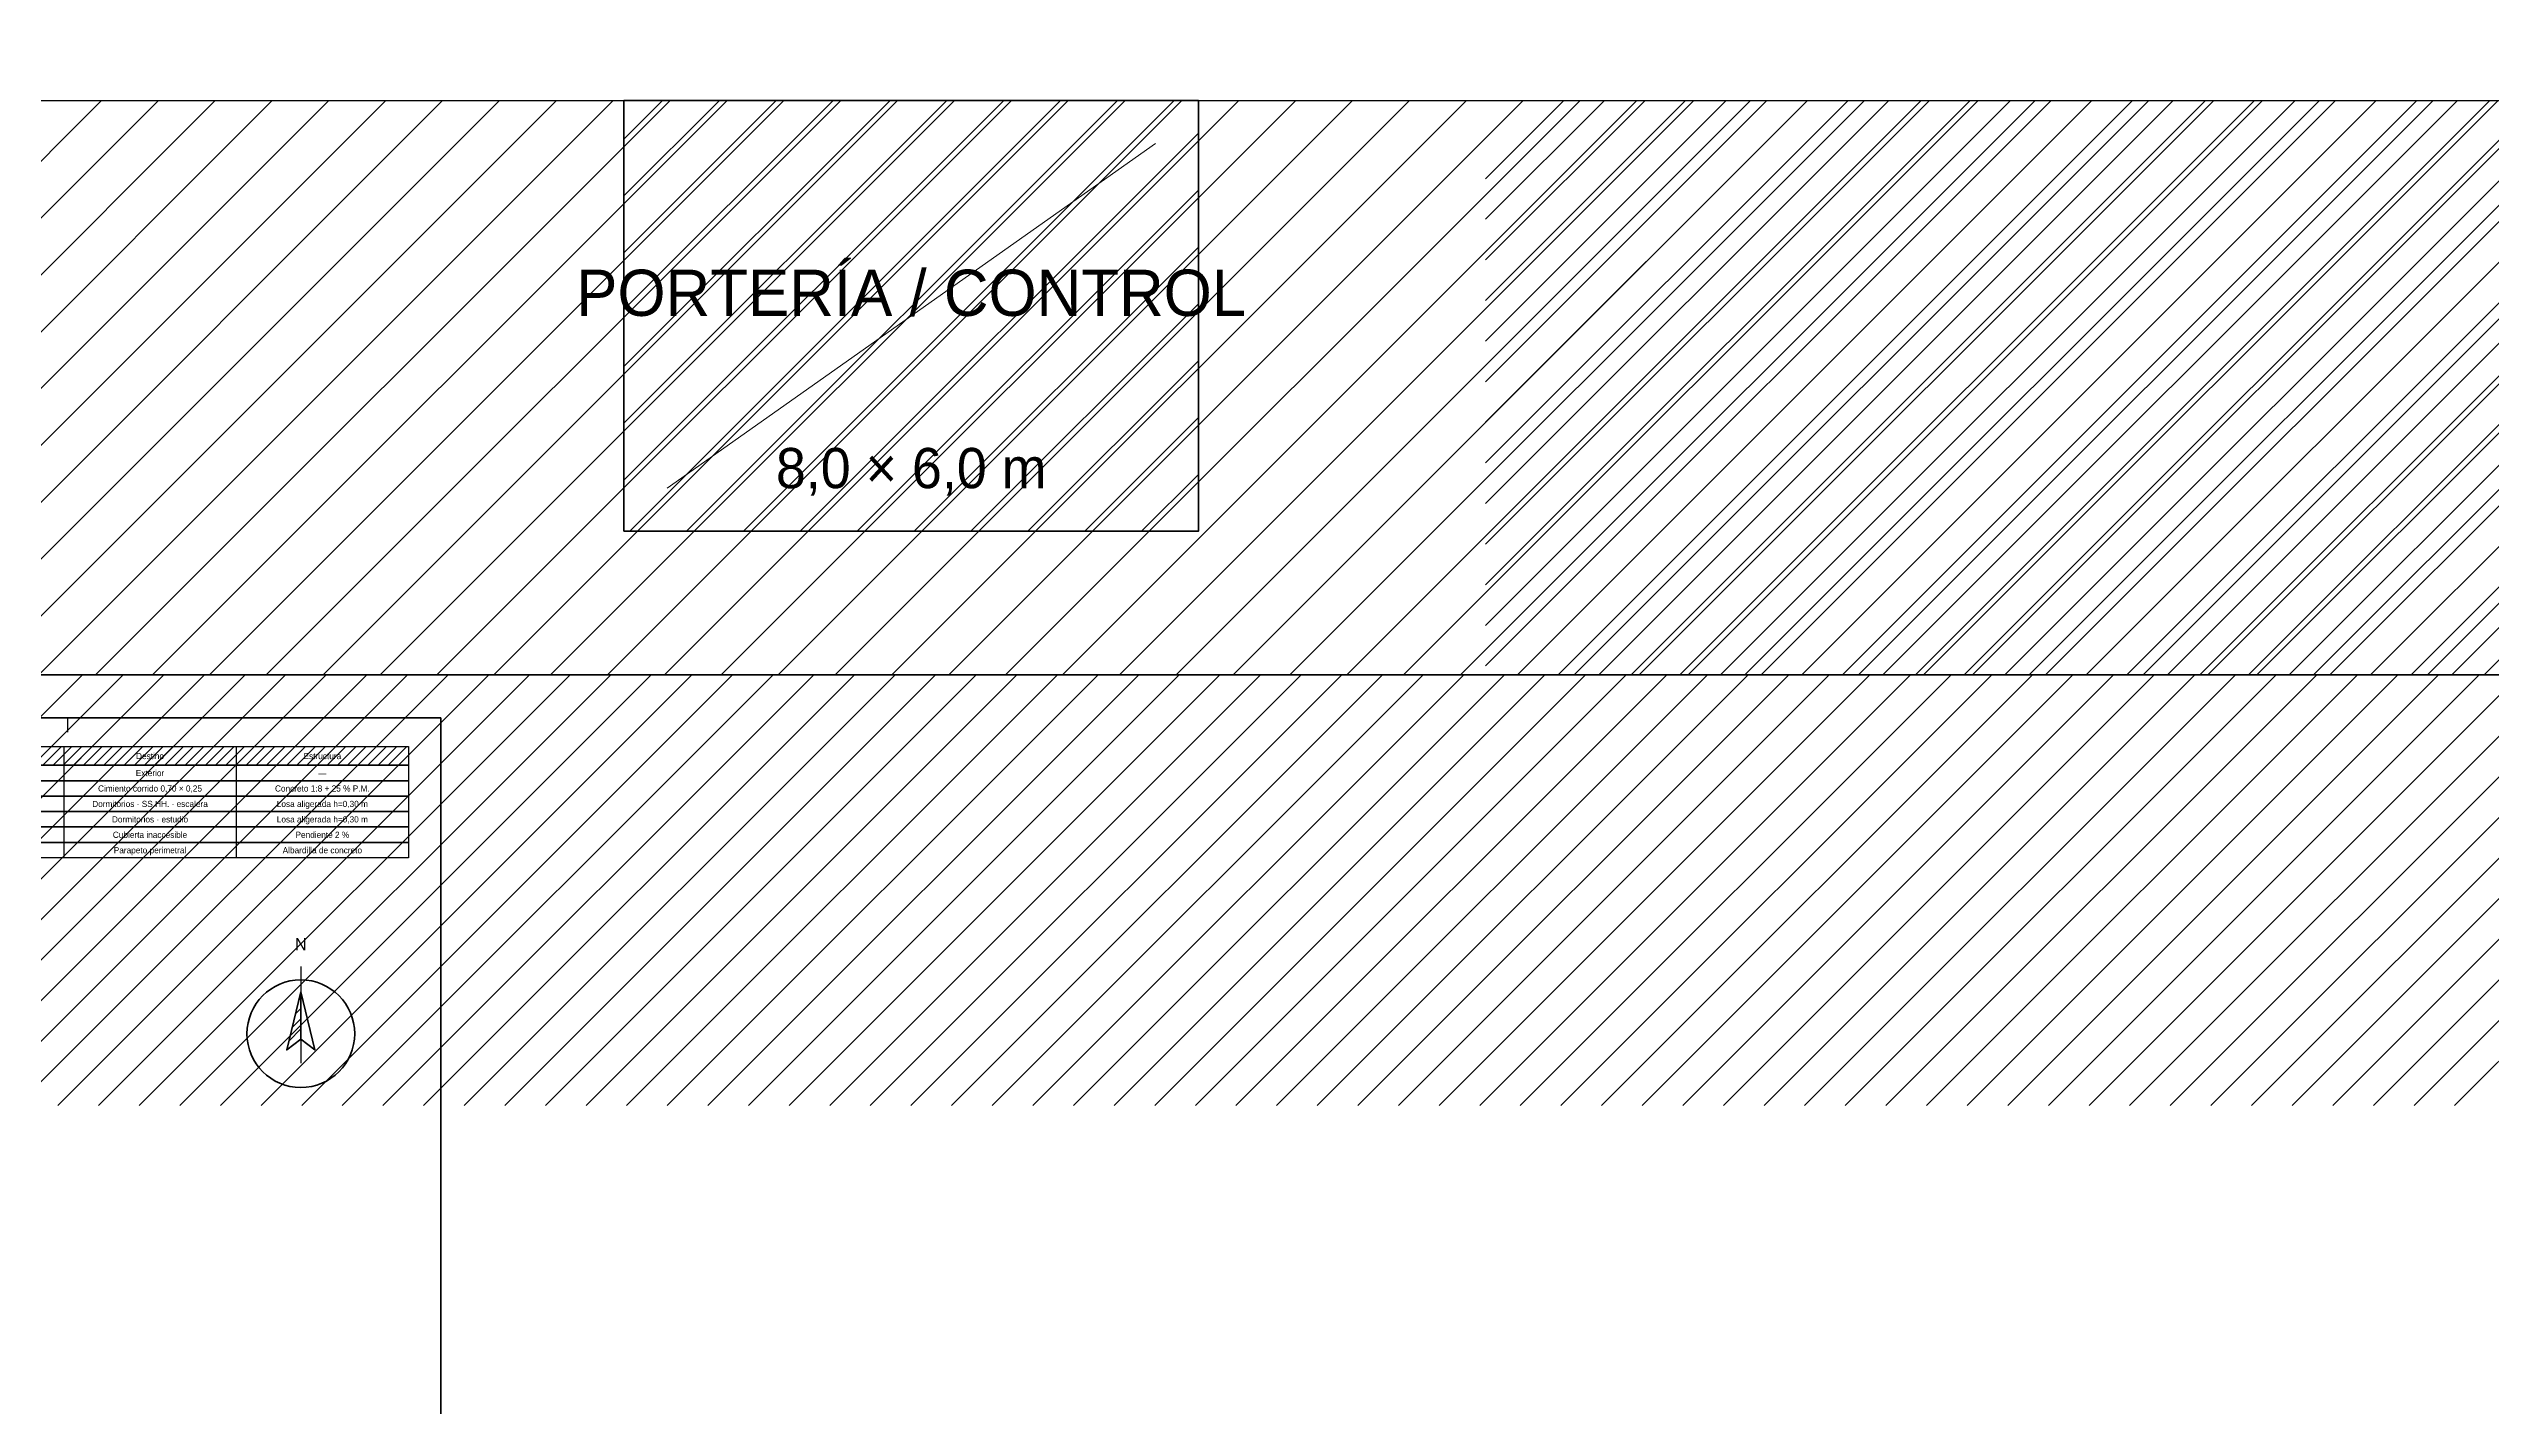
# Model space of a CAD drawing. Header units: metres. Extents: x -4 to 104, y -29 to 100.
# Drawn here: x 35.99 to 70, y -10.19 to 8.72 of the extents above; entities that cross this region are included whole.
import ezdxf
from ezdxf.enums import TextEntityAlignment as Align

# ---------------------------------------------------------------- set-up
doc = ezdxf.new("R2010")
doc.units = ezdxf.units.M
for name, color, linetype, lineweight in [('edificio', 7, 'CONTINUOUS', 25), ('hatch', 7, 'CONTINUOUS', 9), ('hatch-2', 7, 'CONTINUOUS', 9), ('marco', 7, 'CONTINUOUS', 70), ('marco-fino', 7, 'CONTINUOUS', 25), ('marco-medio', 7, 'CONTINUOUS', 40), ('proyeccion', 7, 'CONTINUOUS', 15), ('sombra', 7, 'CONTINUOUS', 5), ('texto', 7, 'CONTINUOUS', 5), ('texto-suave', 7, 'CONTINUOUS', 5), ('via', 7, 'CONTINUOUS', 20)]:
    doc.layers.add(name, color=color, linetype=linetype, lineweight=lineweight)

msp = doc.modelspace()

# ---------------------------------------------------------------- linework, layer by layer
at = {"layer": 'edificio'}
msp.add_lwpolyline([(44, 2), (52, 2), (52, 8), (44, 8)], close=True, dxfattribs=at)
at = {"layer": 'hatch'}
for p, q in [((28.724, 0), (36.724, 8)), ((29.516, 0), (37.516, 8)), ((30.308, 0), (38.308, 8)), ((31.1, 0), (39.1, 8)), ((31.891, 0), (39.891, 8)), ((32.683, 0), (40.683, 8)), ((33.475, 0), (41.475, 8)), ((34.267, 0), (42.267, 8)), ((35.059, 0), (43.059, 8)), ((35.851, 0), (43.851, 8)), ((36.643, 0), (44.643, 8)), ((37.435, 0), (45.435, 8)), ((38.227, 0), (46.227, 8)), ((39.019, 0), (47.019, 8)), ((39.811, 0), (47.811, 8)), ((40.603, 0), (48.603, 8)), ((41.395, 0), (49.395, 8)), ((42.187, 0), (50.187, 8)), ((42.979, 0), (50.979, 8)), ((43.771, 0), (51.771, 8)), ((44, 2.712), (49.288, 8)), ((44, 3.504), (48.496, 8)), ((44, 4.295), (47.705, 8)), ((44, 5.087), (46.913, 8)), ((44, 5.879), (46.121, 8)), ((44, 6.671), (45.329, 8)), ((44, 7.463), (44.537, 8)), ((44.08, 2), (50.08, 8)), ((44.563, 0), (52.563, 8)), ((44.872, 2), (50.872, 8)), ((45.355, 0), (53.355, 8)), ((45.664, 2), (51.664, 8)), ((46.147, 0), (54.147, 8)), ((46.939, 0), (54.939, 8)), ((47.731, 0), (55.731, 8)), ((48.523, 0), (56.523, 8)), ((49.315, 0), (57.315, 8)), ((50.107, 0), (58.107, 8)), ((50.899, 0), (58.899, 8)), ((51.69, 0), (59.69, 8)), ((52.482, 0), (60.482, 8)), ((53.274, 0), (61.274, 8)), ((54.066, 0), (62.066, 8)), ((54.858, 0), (62.858, 8)), ((55.65, 0), (63.65, 8)), ((56, 0.123), (63.877, 8)), ((56, 0.689), (63.311, 8)), ((56, 1.255), (62.745, 8)), ((56, 1.821), (62.179, 8)), ((56, 2.386), (61.614, 8)), ((56, 2.952), (61.048, 8)), ((56, 3.518), (60.482, 8)), ((56, 4.083), (59.917, 8)), ((56, 4.649), (59.351, 8)), ((56, 5.215), (58.785, 8)), ((56, 5.78), (58.22, 8)), ((56, 6.346), (57.654, 8)), ((56, 6.912), (57.088, 8)), ((56, 7.477), (56.523, 8)), ((56.442, 0), (64.442, 8)), ((56.442, 0), (64.442, 8)), ((57.008, 0), (65.008, 8)), ((57.234, 0), (65.234, 8)), ((57.574, 0), (65.574, 8)), ((58.026, 0), (66.026, 8)), ((58.139, 0), (66.139, 8)), ((58.705, 0), (66.705, 8)), ((58.818, 0), (66.818, 8)), ((59.271, 0), (67.271, 8)), ((59.61, 0), (67.61, 8)), ((59.836, 0), (67.836, 8)), ((60.402, 0), (68.402, 8)), ((60.402, 0), (68.402, 8)), ((60.968, 0), (68.968, 8)), ((61.194, 0), (69.194, 8)), ((61.533, 0), (69.533, 8)), ((61.986, 0), (69.986, 8)), ((62.099, 0), (70.099, 8)), ((62.665, 0), (70.665, 8)), ((62.778, 0), (70.778, 8)), ((63.23, 0), (71.23, 8)), ((63.57, 0), (71.57, 8)), ((63.796, 0), (71.796, 8)), ((64.362, 0), (72.362, 8)), ((64.362, 0), (72.362, 8)), ((64.928, 0), (72.928, 8)), ((65.154, 0), (73.154, 8)), ((65.493, 0), (73.493, 8)), ((65.946, 0), (73.946, 8)), ((66.059, 0), (74.059, 8)), ((66.625, 0), (74.625, 8)), ((66.738, 0), (74.738, 8)), ((67.19, 0), (75.19, 8)), ((67.53, 0), (75.53, 8)), ((67.756, 0), (75.756, 8)), ((68.322, 0), (76.322, 8)), ((68.322, 0), (76.322, 8)), ((68.887, 0), (76.887, 8)), ((69.114, 0), (77.114, 8)), ((69.453, 0), (77.453, 8)), ((69.906, 0), (77.906, 8)), ((46.456, 2), (52, 7.544)), ((47.248, 2), (52, 6.752)), ((48.04, 2), (52, 5.96)), ((48.832, 2), (52, 5.168)), ((49.624, 2), (52, 4.376)), ((50.416, 2), (52, 3.584)), ((51.208, 2), (52, 2.792)), ((35.767, -1.26), (36.027, -1)), ((35.909, -1.26), (36.169, -1)), ((36.05, -1.26), (36.31, -1)), ((36.192, -1.26), (36.452, -1)), ((36.333, -1.26), (36.593, -1)), ((36.475, -1.26), (36.735, -1)), ((36.616, -1.26), (36.876, -1)), ((36.757, -1.26), (37.017, -1)), ((36.899, -1.26), (37.159, -1)), ((37.04, -1.26), (37.3, -1)), ((37.182, -1.26), (37.442, -1)), ((37.323, -1.26), (37.583, -1)), ((37.464, -1.26), (37.724, -1)), ((37.606, -1.26), (37.866, -1)), ((37.747, -1.26), (38.007, -1)), ((37.889, -1.26), (38.149, -1)), ((38.03, -1.26), (38.29, -1)), ((38.172, -1.26), (38.432, -1)), ((38.313, -1.26), (38.573, -1)), ((38.454, -1.26), (38.714, -1)), ((38.596, -1.26), (38.856, -1)), ((38.737, -1.26), (38.997, -1)), ((38.879, -1.26), (39.139, -1)), ((39.02, -1.26), (39.28, -1)), ((39.162, -1.26), (39.422, -1)), ((39.303, -1.26), (39.563, -1)), ((39.444, -1.26), (39.704, -1)), ((39.586, -1.26), (39.846, -1)), ((39.727, -1.26), (39.987, -1)), ((39.869, -1.26), (40.129, -1)), ((40.01, -1.26), (40.27, -1)), ((40.151, -1.26), (40.411, -1)), ((40.293, -1.26), (40.553, -1)), ((40.434, -1.26), (40.694, -1)), ((40.576, -1.26), (40.836, -1)), ((40.717, -1.26), (40.977, -1)), ((40.859, -1.26), (41, -1.119)), ((39.425, -4.725), (39.5, -4.651)), ((39.47, -4.539), (39.5, -4.509)), ((39.336, -5.098), (39.5, -4.934)), ((39.38, -4.912), (39.5, -4.792))]:
    msp.add_line(p, q, dxfattribs=at)
at = {"layer": 'hatch-2'}
for p, q in [((30.461, -6), (36.461, 0)), ((31.027, -6), (37.027, 0)), ((31.592, -6), (37.592, 0)), ((32.158, -6), (38.158, 0)), ((32.724, -6), (38.724, 0)), ((33.289, -6), (39.289, 0)), ((33.855, -6), (39.855, 0)), ((34.421, -6), (40.421, 0)), ((34.986, -6), (40.986, 0)), ((35.552, -6), (41.552, 0)), ((36.118, -6), (42.118, 0)), ((36.683, -6), (42.683, 0)), ((37.249, -6), (43.249, 0)), ((37.815, -6), (43.815, 0)), ((38.38, -6), (44.38, 0)), ((38.946, -6), (44.946, 0)), ((39.512, -6), (45.512, 0)), ((40.078, -6), (46.078, 0)), ((40.643, -6), (46.643, 0)), ((41.209, -6), (47.209, 0)), ((41.775, -6), (47.775, 0)), ((42.34, -6), (48.34, 0)), ((42.906, -6), (48.906, 0)), ((43.472, -6), (49.472, 0)), ((44.037, -6), (50.037, 0)), ((44.603, -6), (50.603, 0)), ((45.169, -6), (51.169, 0)), ((45.734, -6), (51.734, 0)), ((46.3, -6), (52.3, 0)), ((46.866, -6), (52.866, 0)), ((47.431, -6), (53.431, 0)), ((47.997, -6), (53.997, 0)), ((48.563, -6), (54.563, 0)), ((49.129, -6), (55.129, 0)), ((49.694, -6), (55.694, 0)), ((50.26, -6), (56.26, 0)), ((50.826, -6), (56.826, 0)), ((51.391, -6), (57.391, 0)), ((51.957, -6), (57.957, 0)), ((52.523, -6), (58.523, 0)), ((53.088, -6), (59.088, 0)), ((53.654, -6), (59.654, 0)), ((54.22, -6), (60.22, 0)), ((54.785, -6), (60.785, 0)), ((55.351, -6), (61.351, 0)), ((55.917, -6), (61.917, 0)), ((56.482, -6), (62.482, 0)), ((57.048, -6), (63.048, 0)), ((57.614, -6), (63.614, 0)), ((58.179, -6), (64.179, 0)), ((58.745, -6), (64.745, 0)), ((59.311, -6), (65.311, 0)), ((59.877, -6), (65.877, 0)), ((60.442, -6), (66.442, 0)), ((61.008, -6), (67.008, 0)), ((61.574, -6), (67.574, 0)), ((62.139, -6), (68.139, 0)), ((62.705, -6), (68.705, 0)), ((63.271, -6), (69.271, 0)), ((63.836, -6), (69.836, 0)), ((64.402, -6), (70.402, 0)), ((64.968, -6), (70.968, 0)), ((65.533, -6), (71.533, 0)), ((66.099, -6), (72.099, 0)), ((66.665, -6), (72.665, 0)), ((67.23, -6), (73.23, 0)), ((67.796, -6), (73.796, 0)), ((68.362, -6), (74.362, 0)), ((68.928, -6), (74.928, 0)), ((69.493, -6), (75.493, 0))]:
    msp.add_line(p, q, dxfattribs=at)
at = {"layer": 'marco'}
for p, q in [((1.25, -0.6), (41.45, -0.6)), ((41.45, -0.6), (41.45, -29.1))]:
    msp.add_line(p, q, dxfattribs=at)
at = {"layer": 'marco-fino'}
for p, q in [((36.25, -0.6), (36.25, -0.8)), ((36.2, -1), (36.2, -1.26)), ((38.6, -1), (38.6, -1.26)), ((36.2, -1.26), (36.2, -1.475)), ((38.6, -1.26), (38.6, -1.475)), ((36.2, -1.475), (36.2, -1.69)), ((36.2, -1.69), (36.2, -1.905)), ((38.6, -1.475), (38.6, -1.69)), ((38.6, -1.69), (38.6, -1.905)), ((36.2, -1.905), (36.2, -2.12)), ((38.6, -1.905), (38.6, -2.12)), ((36.2, -2.12), (36.2, -2.335)), ((36.2, -2.335), (36.2, -2.55)), ((38.6, -2.12), (38.6, -2.335)), ((38.6, -2.335), (38.6, -2.55)), ((39.5, -4.062), (39.5, -5.413))]:
    msp.add_line(p, q, dxfattribs=at)
for points in [[(0, 8), (100, 8), (100, 10), (0, 10)], [(32.7, -1), (41, -1), (41, -1.26), (32.7, -1.26)], [(32.7, -1), (41, -1), (41, -1.26), (32.7, -1.26)], [(32.7, -1.26), (41, -1.26), (41, -1.475), (32.7, -1.475)], [(32.7, -1.475), (41, -1.475), (41, -1.69), (32.7, -1.69)], [(32.7, -1.69), (41, -1.69), (41, -1.905), (32.7, -1.905)], [(32.7, -1.905), (41, -1.905), (41, -2.12), (32.7, -2.12)], [(32.7, -2.12), (41, -2.12), (41, -2.335), (32.7, -2.335)], [(32.7, -2.335), (41, -2.335), (41, -2.55), (32.7, -2.55)]]:
    msp.add_lwpolyline(points, close=True, dxfattribs=at)
at = {"layer": 'marco-medio'}
for points in [[(0, 0), (100, 0), (100, 100), (0, 100)], [(44, 2), (52, 2), (52, 8), (44, 8)], [(39.5, -4.415), (39.305, -5.225), (39.5, -5.075)], [(39.5, -4.415), (39.695, -5.225), (39.5, -5.075)]]:
    msp.add_lwpolyline(points, close=True, dxfattribs=at)
msp.add_circle((39.5, -5), 0.75, dxfattribs=at)
at = {"layer": 'proyeccion'}
msp.add_line((44.6, 2.6), (51.4, 7.4), dxfattribs=at)
at = {"layer": 'sombra'}
msp.add_lwpolyline([(32.7, -1), (41, -1), (41, -1.26), (32.7, -1.26)], close=True, dxfattribs=at)
at = {"layer": 'via'}
msp.add_lwpolyline([(0, 0), (100, 0), (100, 8), (0, 8)], close=True, dxfattribs=at)

# ---------------------------------------------------------------- texts
at = {"layer": 'texto'}
for s, height, p in [('PORTERÍA / CONTROL', 0.644, (48, 5)), ('Exterior', 0.086, (37.4, -1.412)), ('Destino', 0.086, (37.4, -1.175)), ('Estructura', 0.086, (39.8, -1.175)), ('Cimiento corrido 0,70 × 0,25', 0.086, (37.4, -1.627)), ('Concreto 1:8 + 25 % P.M.', 0.086, (39.8, -1.627)), ('—', 0.086, (39.8, -1.412)), ('Dormitorios · SS.HH. · escalera', 0.086, (37.4, -1.842)), ('Dormitorios · estudio', 0.086, (37.4, -2.057)), ('Losa aligerada h=0,30 m', 0.086, (39.8, -1.842)), ('Losa aligerada h=0,30 m', 0.086, (39.8, -2.057)), ('Cubierta inaccesible', 0.086, (37.4, -2.272)), ('Pendiente 2 %', 0.086, (39.8, -2.272)), ('Parapeto perimetral', 0.086, (37.4, -2.487)), ('Albardilla de concreto', 0.086, (39.8, -2.487)), ('N', 0.17, (39.5, -3.838))]:
    msp.add_text(s, height=height, dxfattribs=at).set_placement(p, align=Align.CENTER)
at = {"layer": 'texto-suave'}
msp.add_text('8,0 × 6,0 m', height=0.56, dxfattribs=at).set_placement((48, 2.6), align=Align.CENTER)

doc.saveas('drawing.dxf')
